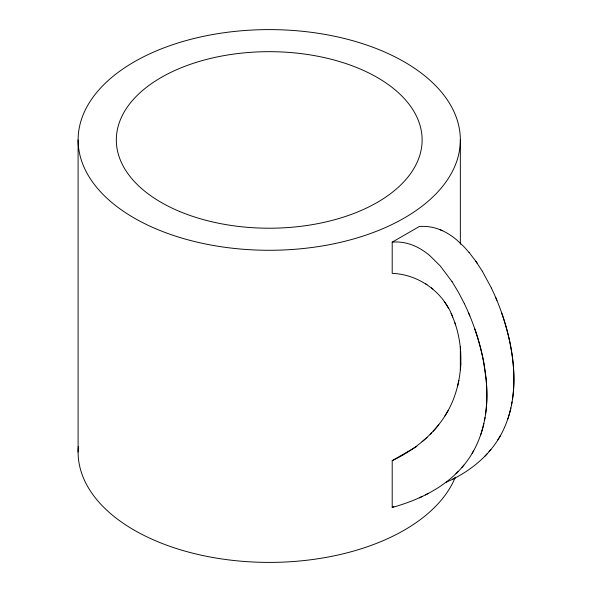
<?xml version="1.0" encoding="UTF-8"?>
<svg xmlns="http://www.w3.org/2000/svg" width="592" height="592" viewBox="0 0 592 592"><rect width="100%" height="100%" fill="white"/><g stroke="black" fill="none" stroke-linecap="round" stroke-linejoin="round"><path stroke-width="0.89" d="M464.394 303.696C471.824 319.162 477.589 335.427 481.555 352.129A157.102 90.702 60 0 1 483.708 362.289L486.091 379.117A156.088 90.117 60 0 1 486.765 389.07C488 415.976 481.407 444.141 463.876 465.149C445.835 487.149 419.143 499.981 392.207 507.455L392.207 460.635C419.573 447.781 443.956 425.892 454.293 396.892C463.987 370.052 463.018 339.305 451.074 313.331M504.48 427.491C511.984 410.589 514.485 391.837 513.797 373.463A156.088 90.117 60 0 0 513.123 363.51L512.761 360.158A165.819 95.734 60 0 0 511.333 350.064L510.733 346.683A157.102 90.702 60 0 0 508.587 336.522C504.621 319.828 498.849 303.555 491.419 288.089M484.493 420.512L485.048 417.523M511.525 404.913L512.073 401.916M504.48 427.491C494.024 451.703 472.978 469.922 449.358 480.815M472.15 453.354L473.585 450.852M500.617 435.253L497.672 440.204M462.004 467.369L463.876 465.149M489.029 451.763L490.909 449.543M433.203 431.191L434.661 429.585A281.052 162.267 60 0 0 438.798 424.627M485.063 456.062L487.083 453.938M430.192 434.328L431.716 432.774M455.944 473.741L458.038 471.669M452.732 317.046C443.408 292.056 418.847 274.37 392.207 273.371L392.207 242.158L419.232 226.558C428.393 225.678 437.688 227.935 445.709 232.345A62.53 36.105 60 0 1 456.676 239.878L463.802 246.538L469.042 252.392M392.207 460.635L416.849 446.405M392.207 507.455L393.798 506.537M452.362 479.357L455.292 477.848M425.33 494.956L428.268 493.454M419.254 497.835L422.325 496.422M446.279 482.228L448.588 481.17M392.207 242.158C401.361 241.284 410.656 243.534 418.677 247.952A62.53 36.105 60 0 1 429.651 255.485L440.278 265.971L452.096 281.725M440.137 229.718L442.002 230.51M425.382 283.612L426.936 284.604M431.398 287.845L432.826 289.014M469.034 252.384L475.827 261.242L482.339 271.247M475.82 261.242L477.485 263.647M452.088 281.711L458.437 292.233L464.402 303.703M482.339 271.24L491.427 288.097M448.329 308.025L447.345 306.33A44.504 25.693 60 0 0 444.17 301.454M495.571 297.199L496.88 300.322M468.546 312.805L469.856 315.921M454.93 322.81L455.588 324.786M460.347 139.949A191.127 110.349 0 0 1 173.663 235.505A191.127 110.349 0 0 1 173.663 44.385A191.127 110.349 0 0 1 460.347 139.949L460.347 244.289M460.347 346.786L460.347 369.874M78.1 139.949L78.1 452.051M501.764 313.161A158.182 91.323 60 0 1 504.983 323.077A162.378 93.751 60 0 1 511.333 350.057M511.355 350.072A162.208 93.654 60 0 1 512.546 398.875M510.903 407.873A180.708 104.333 60 0 1 507.677 419.336M474.74 328.767A158.042 91.249 60 0 1 477.951 338.683A162.171 93.632 60 0 1 484.3 365.664A162.127 93.603 60 0 1 485.514 414.481M483.871 423.48A180.708 104.333 60 0 1 480.645 434.942M427.024 437.377A345.047 199.215 60 0 1 422.015 441.78M448.159 410.426A230.651 133.163 60 0 1 444.932 415.917M458.859 380.36A164.102 94.75 60 0 1 457.453 386.68M460.783 363.088A135.057 77.974 60 0 1 460.376 369.63M455.322 477.196A191.127 110.349 0 0 1 242.779 561.342A191.127 110.349 0 0 1 78.314 446.79M179.509 211.425A152.899 88.275 0 0 0 421.304 149.066A152.899 88.275 0 0 0 206.86 59.348A152.899 88.275 0 0 0 179.509 211.425"/></g></svg>
